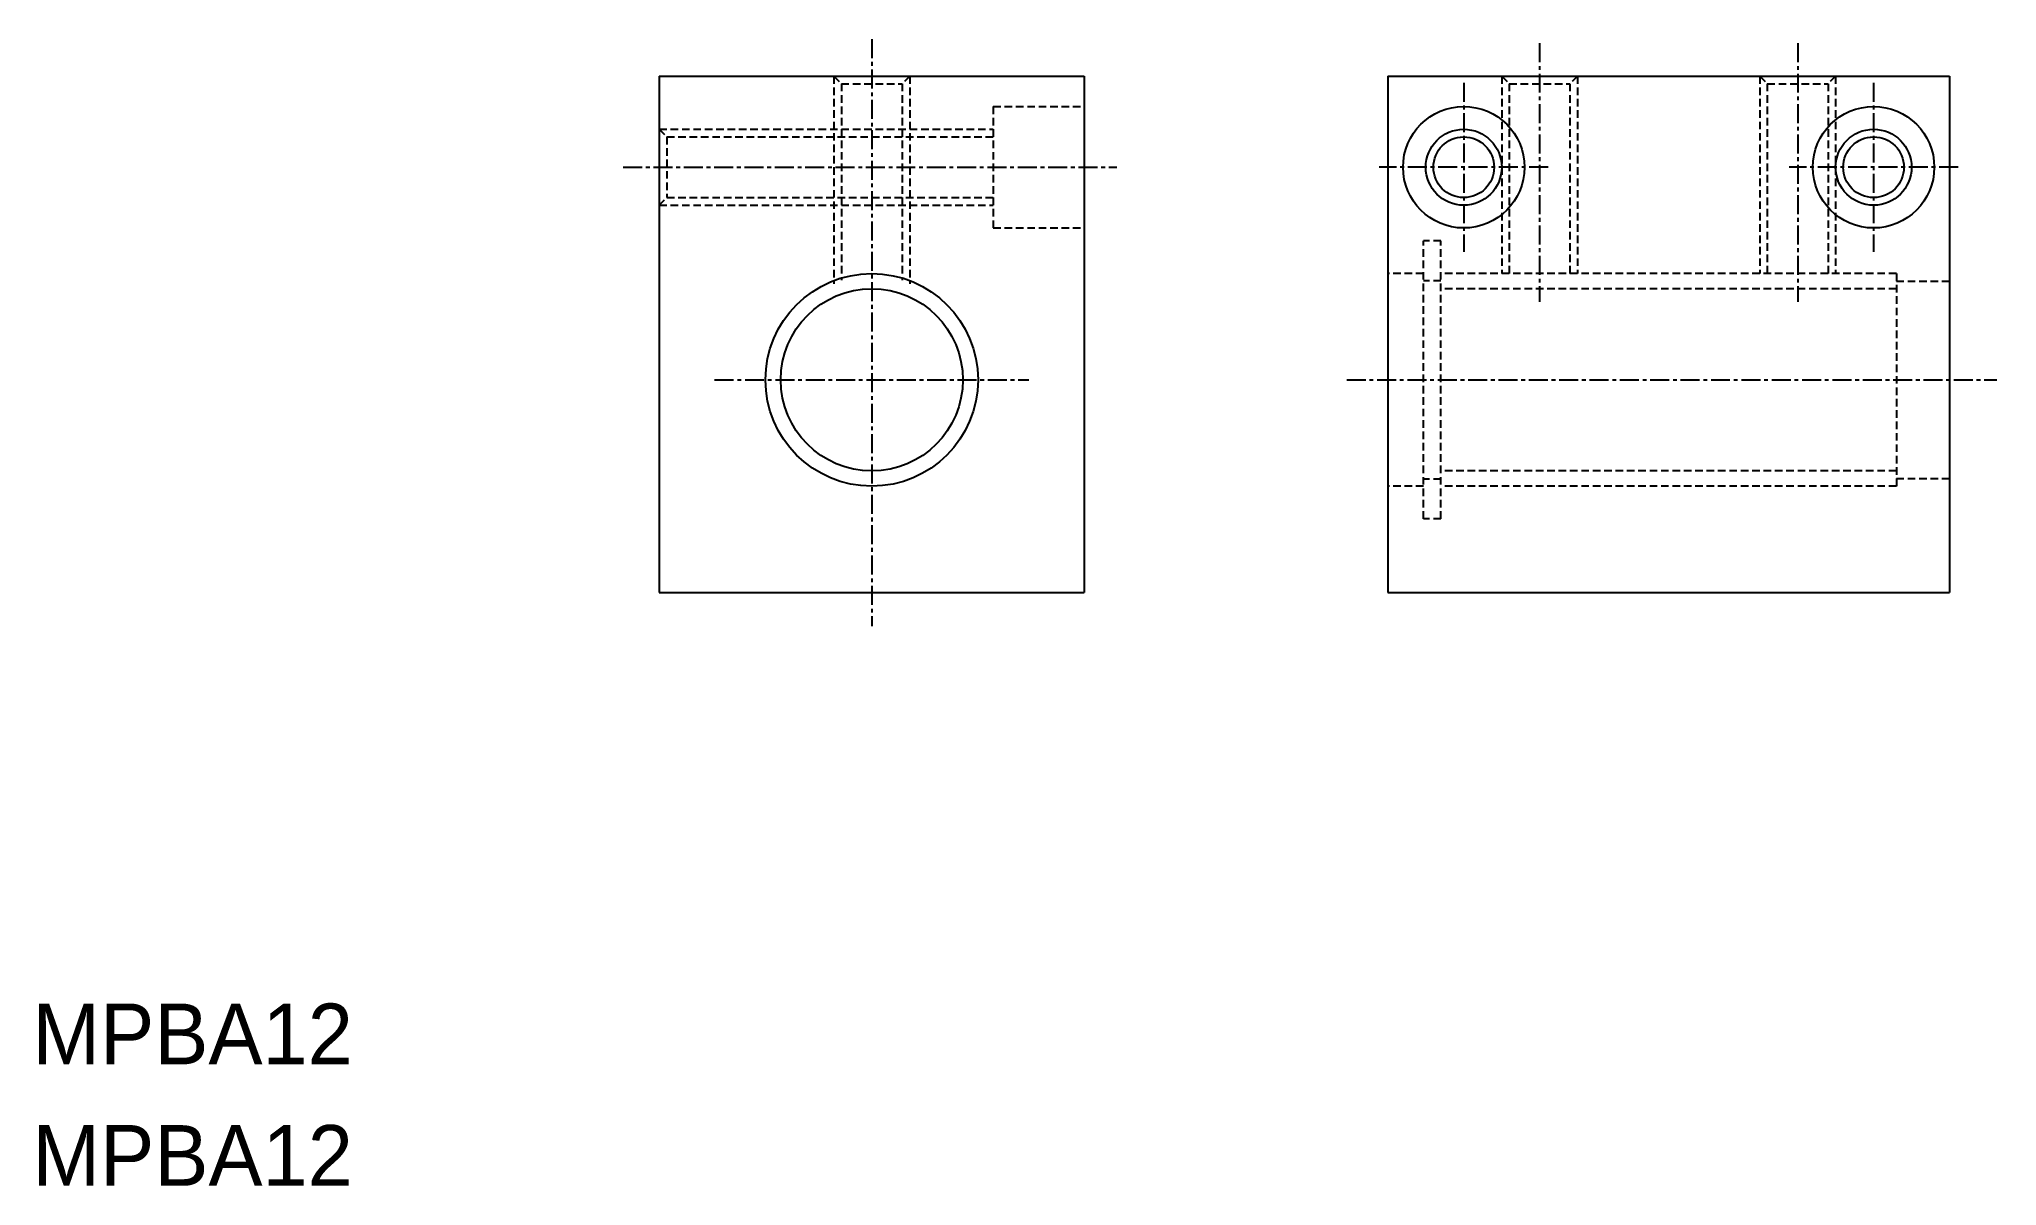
# Model space of a CAD drawing. Extents: x 10 to 139, y 10 to 86.
import ezdxf

# ---------------------------------------------------------------- set-up
doc = ezdxf.new("R2010")
doc.units = 0
doc.linetypes.add('CENTER', pattern=[2, 1.25, -0.25, 0.25, -0.25])
doc.linetypes.add('DASHED', pattern=[0.75, 0.5, -0.25])
doc.layers.get('0').update_dxf_attribs({"linetype": 'CONTINUOUS'})
doc.layers.add('CENTER', color=1, linetype='CENTER')

msp = doc.modelspace()

# ---------------------------------------------------------------- linework, layer by layer
at = {"color": 7, "linetype": 'CONTINUOUS'}
for p, q in [((51.29, 83.07), (51.29, 49.07)), ((51.29, 83.07), (79.29, 83.07)), ((58.29, 83.07), (58.29, 83.07)), ((65.29, 83.07), (65.29, 83.07)), ((79.29, 83.07), (79.29, 49.07)), ((99.29, 83.07), (136.29, 83.07)), ((99.29, 83.07), (99.29, 49.07)), ((109.29, 83.07), (109.29, 83.07)), ((126.29, 83.07), (126.29, 83.07)), ((136.29, 83.07), (136.29, 49.07)), ((51.29, 49.07), (79.29, 49.07)), ((99.29, 49.07), (136.29, 49.07))]:
    msp.add_line(p, q, dxfattribs=at)
at = {"color": 3, "linetype": 'DASHED'}
for p, q in [((62.79, 83.07), (62.79, 69.39)), ((62.79, 83.07), (63.29, 82.57)), ((63.29, 82.57), (67.29, 82.57)), ((63.29, 82.57), (63.29, 69.64)), ((67.79, 83.07), (67.29, 82.57)), ((67.29, 82.57), (67.29, 69.64)), ((67.79, 83.07), (67.79, 69.39)), ((106.79, 83.07), (106.79, 70.07)), ((106.79, 83.07), (107.29, 82.57)), ((107.29, 82.57), (107.29, 70.07)), ((107.29, 82.57), (111.29, 82.57)), ((111.79, 83.07), (111.29, 82.57)), ((111.29, 82.57), (111.29, 70.07)), ((111.79, 83.07), (111.79, 70.07)), ((123.79, 83.07), (123.79, 70.07)), ((123.79, 83.07), (124.29, 82.57)), ((124.29, 82.57), (124.29, 70.07)), ((124.29, 82.57), (128.29, 82.57)), ((128.79, 83.07), (128.29, 82.57)), ((128.29, 82.57), (128.29, 70.07)), ((128.79, 83.07), (128.79, 70.07)), ((73.29, 81.07), (79.29, 81.07)), ((73.29, 81.07), (73.29, 73.07)), ((51.29, 79.57), (73.29, 79.57)), ((51.29, 79.57), (51.79, 79.07)), ((51.79, 79.07), (73.29, 79.07)), ((51.79, 79.07), (51.79, 75.07)), ((51.29, 74.57), (51.79, 75.07)), ((51.79, 75.07), (73.29, 75.07)), ((51.29, 74.57), (73.29, 74.57)), ((73.29, 73.07), (79.29, 73.07)), ((101.64, 53.92), (101.64, 72.22)), ((102.79, 72.22), (101.64, 72.22)), ((102.79, 53.92), (102.79, 72.22)), ((101.64, 70.07), (99.29, 70.07)), ((132.79, 70.07), (102.79, 70.07)), ((132.79, 70.07), (132.79, 56.07)), ((102.79, 69.59), (101.64, 69.59)), ((132.79, 69.07), (102.79, 69.07)), ((132.79, 69.57), (136.29, 69.57)), ((132.79, 57.07), (102.79, 57.07)), ((101.64, 56.07), (99.29, 56.07)), ((102.79, 56.54), (101.64, 56.54)), ((132.79, 56.07), (102.79, 56.07)), ((132.79, 56.57), (136.29, 56.57)), ((102.79, 53.92), (101.64, 53.92))]:
    msp.add_line(p, q, dxfattribs=at)
at = {"color": 7, "linetype": 'CONTINUOUS'}
for centre, radius in [((104.29, 77.07), 4), ((131.29, 77.07), 4), ((104.29, 77.07), 2), ((131.29, 77.07), 2), ((65.29, 63.07), 7), ((65.29, 63.07), 6)]:
    msp.add_circle(centre, radius, dxfattribs=at)
at = {"color": 3}
for centre in [(104.29, 77.07), (131.29, 77.07)]:
    msp.add_circle(centre, 2.5, dxfattribs=at)
at = {"layer": 'CENTER', "color": 1, "linetype": 'CENTER'}
for p, q in [((65.29, 85.5), (65.29, 46.86)), ((109.29, 85.23), (109.29, 68.2)), ((126.29, 85.23), (126.29, 68.2)), ((104.29, 82.63), (104.29, 71.5)), ((131.29, 82.63), (131.29, 71.5)), ((48.91, 77.07), (81.43, 77.07)), ((109.86, 77.07), (98.72, 77.07)), ((136.86, 77.07), (125.72, 77.07)), ((54.94, 63.07), (75.64, 63.07)), ((96.58, 63.07), (139.41, 63.07))]:
    msp.add_line(p, q, dxfattribs=at)

# ---------------------------------------------------------------- texts
at = {"color": 7, "linetype": 'CONTINUOUS'}
for p in [(10, 18), (10, 10)]:
    msp.add_text('MPBA12', height=4, dxfattribs=at).set_placement(p)

doc.saveas('drawing.dxf')
